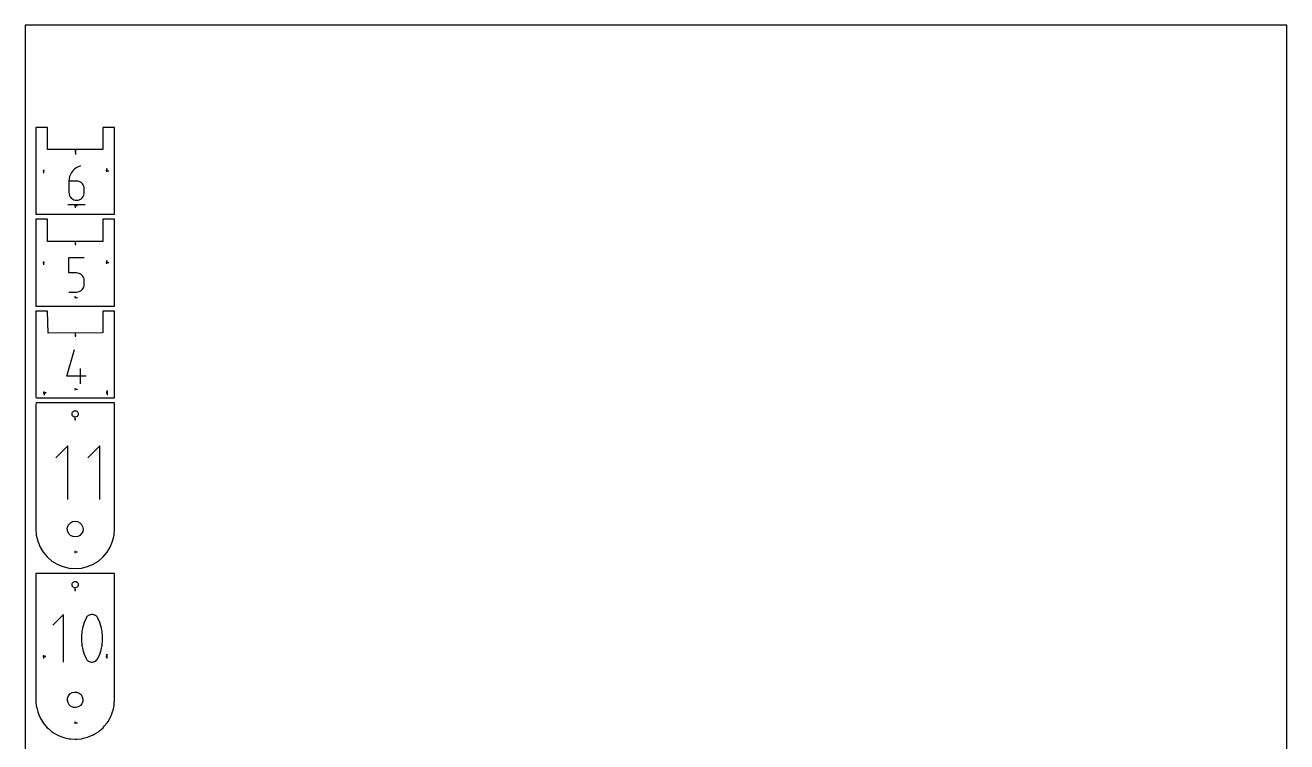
# Model space of a CAD drawing. Extents: x 0 to 800, y 0 to 1000.
# Drawn here: x 0 to 800, y 546 to 1000 of the extents above; entities that cross this region are included whole.
import ezdxf

# ---------------------------------------------------------------- set-up
doc = ezdxf.new("R2010")
doc.units = 0

msp = doc.modelspace()

# ---------------------------------------------------------------- linework, layer by layer
at = {"layer": 'annotation', "color": 1}
for p, q in [((31.905626, 919.575613), (31.905626, 921.004363)), ((31.905626, 919.575613), (31.905626, 921.004363)), ((31.905626, 921.004363), (31.905626, 919.575613)), ((31.905626, 919.575613), (31.905626, 918.146863)), ((11.6675, 907.742488), (11.6675, 906.313738)), ((28.106952, 904.085384), (27.794341, 902.670791)), ((28.612016, 905.424729), (28.106952, 904.085384)), ((29.296482, 906.671288), (28.612016, 905.424729)), ((30.147295, 907.807522), (29.296482, 906.671288)), ((31.151404, 908.815891), (30.147295, 907.807522)), ((32.295754, 909.678858), (31.151404, 908.815891)), ((33.567295, 910.378883), (32.295754, 909.678858)), ((34.952971, 910.898429), (33.567295, 910.378883)), ((34.952971, 910.898429), (34.952971, 910.898429)), ((51.667502, 907.742488), (51.667502, 909.171238)), ((51.667502, 907.742488), (51.667502, 909.171238)), ((51.667502, 909.171238), (51.667502, 907.742488)), ((51.667502, 907.742488), (53.096252, 907.742488)), ((27.794341, 902.670791), (27.687237, 901.198488)), ((27.687237, 901.198488), (27.687237, 893.958708)), ((32.52423, 901.198488), (27.687237, 901.198488)), ((33.394175, 901.120853), (32.52423, 901.198488)), ((34.212763, 900.89695), (33.394175, 901.120853)), ((34.966378, 900.540281), (34.212763, 900.89695)), ((35.641407, 900.064348), (34.966378, 900.540281)), ((36.224234, 899.482655), (35.641407, 900.064348)), ((36.701244, 898.808703), (36.224234, 899.482655)), ((37.058823, 898.055996), (36.701244, 898.808703)), ((37.283354, 897.238036), (37.058823, 898.055996)), ((37.361223, 896.368325), (37.283354, 897.238036)), ((37.361223, 893.958708), (37.361223, 896.368325)), ((37.361223, 896.368325), (37.361223, 896.368325)), ((27.687237, 893.958708), (27.687237, 893.958708)), ((27.687237, 893.958708), (27.765331, 893.088576)), ((27.765331, 893.088576), (27.990424, 892.269486)), ((27.990424, 892.269486), (28.348733, 891.515143)), ((28.348733, 891.515143), (28.826474, 890.839252)), ((28.826474, 890.839252), (29.409863, 890.255518)), ((29.409863, 890.255518), (30.085117, 889.777646)), ((30.085117, 889.777646), (30.838452, 889.419341)), ((30.838452, 889.419341), (31.656084, 889.194307)), ((31.656084, 889.194307), (32.52423, 889.116251)), ((32.52423, 889.116251), (33.394175, 889.194307)), ((32.52423, 889.116251), (32.52423, 889.116251)), ((33.394175, 889.194307), (34.212763, 889.419341)), ((34.212763, 889.419341), (34.966378, 889.777646)), ((34.966378, 889.777646), (35.641407, 890.255518)), ((35.641407, 890.255518), (36.224234, 890.839252)), ((36.224234, 890.839252), (36.701244, 891.515143)), ((36.701244, 891.515143), (37.058823, 892.269486)), ((37.058823, 892.269486), (37.283354, 893.088576)), ((37.283354, 893.088576), (37.361223, 893.958708)), ((27.081417, 886.393479), (37.972506, 886.393479)), ((31.667501, 885.742488), (33.096251, 885.742488)), ((31.667501, 885.742488), (33.096251, 885.742488)), ((33.096251, 885.742488), (31.667501, 885.742488)), ((31.667501, 885.742488), (31.667501, 884.313738)), ((31.905626, 861.400614), (31.905626, 862.829364)), ((11.6675, 849.567489), (11.6675, 848.138739)), ((27.687237, 843.023489), (27.687237, 852.723429)), ((27.687237, 852.723429), (37.361223, 852.723429)), ((51.667502, 849.567489), (51.667502, 850.996239)), ((51.667502, 849.567489), (51.667502, 850.996239)), ((51.667502, 850.996239), (51.667502, 849.567489)), ((51.667502, 849.567489), (53.096252, 849.567488)), ((32.52423, 843.023489), (27.687237, 843.023489)), ((33.392736, 842.945854), (32.52423, 843.023489)), ((34.210559, 842.72195), (33.392736, 842.945854)), ((34.96395, 842.365281), (34.210559, 842.72195)), ((35.639159, 841.889349), (34.96395, 842.365281)), ((36.222435, 841.307655), (35.639159, 841.889349)), ((36.70003, 840.633704), (36.222435, 841.307655)), ((37.058193, 839.880997), (36.70003, 840.633704)), ((34.963343, 831.602647), (35.638597, 832.080518)), ((35.638597, 832.080518), (36.221986, 832.664252)), ((36.221986, 832.664252), (36.699727, 833.340143)), ((36.699727, 833.340143), (37.058036, 834.094486)), ((37.058036, 834.094486), (37.283129, 834.913576)), ((37.283174, 839.063036), (37.058193, 839.880997)), ((37.283129, 834.913576), (37.361223, 835.783708)), ((37.361223, 838.193326), (37.283174, 839.063036)), ((37.361223, 835.783708), (37.361223, 838.193326)), ((37.361223, 838.193326), (37.361223, 838.193326)), ((27.687237, 830.941251), (32.52423, 830.941251)), ((31.667501, 827.567489), (33.096251, 827.567489)), ((32.52423, 830.941251), (33.392376, 831.019308)), ((32.52423, 830.941251), (32.52423, 830.941251)), ((33.392376, 831.019308), (34.210008, 831.244341)), ((34.210008, 831.244341), (34.963343, 831.602647)), ((31.905626, 803.225614), (31.905626, 804.654364)), ((26.476964, 777.608709), (31.307127, 794.54843)), ((38.571496, 777.608709), (26.476964, 777.608709)), ((34.946141, 772.766252), (34.946141, 782.440238)), ((31.667501, 769.392489), (33.096251, 769.392489)), ((51.905627, 767.106865), (51.905627, 768.535615)), ((51.905627, 767.106865), (51.905627, 768.535615)), ((51.905627, 768.535615), (51.905627, 767.106865)), ((11.905625, 767.106865), (13.334375, 767.106865)), ((11.905625, 767.106865), (13.334375, 767.106865)), ((13.334375, 767.106865), (11.905625, 767.106865)), ((11.905625, 767.106865), (11.905625, 765.678115)), ((51.905627, 767.106865), (51.905627, 765.678115)), ((31.667501, 750.21749), (31.667501, 751.64624)), ((26.925702, 733.433136), (19.361864, 725.867165)), ((26.925702, 699.409735), (26.925702, 733.433136)), ((47.248315, 733.433136), (39.684477, 725.867165)), ((47.248315, 699.409735), (47.248315, 733.433136)), ((31.667501, 666.217491), (33.096251, 666.217491)), ((31.667501, 642.042491), (31.667501, 643.471241)), ((24.310437, 626.649527), (17.587026, 619.924219)), ((24.310437, 596.406503), (24.310437, 626.649527)), ((38.551176, 624.254766), (37.391868, 621.528528)), ((38.941577, 624.903982), (38.551176, 624.254766)), ((38.551176, 624.254766), (38.551176, 624.254766)), ((39.428119, 625.45723), (38.941577, 624.903982)), ((39.994692, 625.909154), (39.428119, 625.45723)), ((40.625187, 626.254401), (39.994692, 625.909154)), ((41.303495, 626.487617), (40.625187, 626.254401)), ((42.013506, 626.603447), (41.303495, 626.487617)), ((42.739112, 626.596537), (42.013506, 626.603447)), ((43.464202, 626.461533), (42.739112, 626.596537)), ((44.172669, 626.193081), (43.464202, 626.461533)), ((44.443881, 626.050561), (44.172669, 626.193081)), ((44.172669, 626.193081), (44.172669, 626.193081)), ((44.704135, 625.886858), (44.443881, 626.050561)), ((44.952167, 625.703269), (44.704135, 625.886858)), ((45.186712, 625.501088), (44.952167, 625.703269)), ((45.406506, 625.281612), (45.186712, 625.501088)), ((45.610284, 625.046136), (45.406506, 625.281612)), ((45.796782, 624.795955), (45.610284, 625.046136)), ((45.964735, 624.532365), (45.796782, 624.795955)), ((46.11288, 624.256662), (45.964735, 624.532365)), ((47.277808, 621.524805), (46.11288, 624.256662)), ((46.11288, 624.256662), (46.11288, 624.256662)), ((36.522387, 618.723227), (35.942733, 615.861231)), ((37.391868, 621.528528), (36.522387, 618.723227)), ((48.151504, 618.71529), (47.277808, 621.524805)), ((48.733967, 615.850484), (48.151504, 618.71529)), ((35.942733, 615.861231), (35.652905, 612.96491)), ((35.652905, 612.96491), (35.652905, 610.056631)), ((35.652905, 610.056631), (35.942733, 607.158763)), ((49.025199, 612.952757), (48.733967, 615.850484)), ((48.733967, 607.148016), (49.025199, 610.044478)), ((49.025199, 610.044478), (49.025199, 612.952757)), ((11.6675, 600.042492), (13.09625, 600.042492)), ((11.6675, 600.042492), (13.09625, 600.042492)), ((13.09625, 600.042492), (11.6675, 600.042492)), ((11.6675, 600.042492), (11.6675, 598.613742)), ((35.942733, 607.158763), (36.522387, 604.293677)), ((36.522387, 604.293677), (37.391868, 601.48374)), ((37.391868, 601.48374), (38.551176, 598.751321)), ((46.11288, 598.753217), (47.277808, 601.480017)), ((47.277808, 601.480017), (48.151504, 604.285739)), ((48.151504, 604.285739), (48.733967, 607.148016)), ((51.667502, 600.042492), (51.667502, 601.471242)), ((51.667502, 600.042492), (51.667502, 601.471242)), ((51.667502, 601.471242), (51.667502, 600.042492)), ((51.667502, 600.042492), (51.667502, 598.613742)), ((38.551176, 598.751321), (38.551176, 598.751321)), ((38.551176, 598.751321), (38.698782, 598.476167)), ((38.698782, 598.476167), (38.865495, 598.213891)), ((38.865495, 598.213891), (39.050611, 597.965289)), ((39.050611, 597.965289), (39.253429, 597.731158)), ((39.253429, 597.731158), (39.473246, 597.512293)), ((39.473246, 597.512293), (39.70936, 597.309491)), ((39.70936, 597.309491), (39.961068, 597.123547)), ((39.961068, 597.123547), (40.227668, 596.955258)), ((40.227668, 596.955258), (40.508457, 596.805419)), ((40.508457, 596.805419), (40.508457, 596.805419)), ((40.508457, 596.805419), (41.211342, 596.542662)), ((41.211342, 596.542662), (41.93221, 596.41212)), ((41.93221, 596.41212), (42.654764, 596.40847)), ((42.654764, 596.40847), (43.362708, 596.526389)), ((43.362708, 596.526389), (44.039743, 596.760554)), ((44.039743, 596.760554), (44.669575, 597.105643)), ((44.669575, 597.105643), (45.235906, 597.556331)), ((45.235906, 597.556331), (45.72244, 598.107297)), ((45.72244, 598.107297), (46.11288, 598.753217)), ((46.11288, 598.753217), (46.11288, 598.753217)), ((31.667501, 558.042492), (33.096251, 558.042492))]:
    msp.add_line(p, q, dxfattribs=at)
at = {"layer": 'boundary', "color": 5}
for p, q in [((12.555001, 935.242488), (6.6675, 935.242488)), ((6.6675, 935.242488), (6.6675, 895.917488)), ((14.167501, 935.242488), (12.555001, 935.242488)), ((14.167501, 927.262488), (14.167501, 935.242488)), ((49.167503, 935.242488), (49.167502, 929.222488)), ((49.167502, 929.222488), (49.167503, 921.242488)), ((51.305002, 935.242488), (49.167503, 935.242488)), ((56.667502, 935.242488), (51.305002, 935.242488)), ((56.667502, 895.917488), (56.667502, 935.242488)), ((14.167501, 921.242488), (14.167501, 927.262488)), ((34.117501, 921.242488), (14.167501, 921.242488)), ((49.167503, 921.242488), (34.117501, 921.242488)), ((6.6675, 895.917488), (6.6675, 880.242488)), ((56.667502, 880.242488), (56.667502, 895.917488)), ((6.6675, 880.242488), (35.1675, 880.242488)), ((35.1675, 880.242488), (56.667502, 880.242488)), ((11.505001, 877.067488), (6.6675, 877.067488)), ((6.6675, 877.067488), (6.6675, 830.042488)), ((14.167501, 877.067488), (11.505001, 877.067488)), ((14.167501, 873.007489), (14.167501, 877.067488)), ((14.167501, 863.067489), (14.167501, 873.007489)), ((49.167503, 877.067488), (49.167502, 867.127488)), ((50.255002, 877.067488), (49.167503, 877.067488)), ((56.667502, 877.067488), (50.255002, 877.067488)), ((56.667502, 830.042488), (56.667502, 877.067488)), ((49.167502, 867.127488), (49.167503, 863.067489)), ((24.317501, 863.067489), (14.167501, 863.067489)), ((49.167503, 863.067489), (24.317501, 863.067489)), ((6.6675, 830.042488), (6.6675, 822.067489)), ((56.667502, 822.067489), (56.667502, 830.042488)), ((6.6675, 822.067489), (21.1675, 822.067489)), ((10.455001, 818.892489), (6.6675, 818.892489)), ((6.6675, 818.892489), (6.6675, 764.167489)), ((14.167501, 818.752489), (10.455001, 818.892489)), ((14.517501, 804.892489), (14.167501, 818.752489)), ((21.1675, 822.067489), (56.667502, 822.067489)), ((49.205002, 818.892489), (49.167502, 805.032489)), ((56.667502, 818.892489), (49.205002, 818.892489)), ((56.667502, 763.892489), (56.667502, 818.892489)), ((49.167502, 805.032489), (14.517501, 804.892489)), ((6.6675, 764.167489), (7.1675, 763.892489)), ((6.892501, 760.717489), (6.6675, 759.892488)), ((55.3925, 760.717489), (6.892501, 760.717489)), ((7.1675, 763.892489), (56.667502, 763.892489)), ((56.667502, 760.717489), (55.3925, 760.717489)), ((56.667502, 759.892488), (56.667502, 760.717489)), ((6.6675, 759.892488), (6.6675, 759.067487)), ((6.6675, 759.067487), (6.6675, 681.467489)), ((56.667502, 759.067487), (56.667502, 759.892488)), ((56.667502, 681.467489), (56.667502, 759.067487)), ((6.6675, 681.467489), (6.6675, 680.717488)), ((6.6675, 680.717488), (6.975292, 676.806626)), ((56.35971, 676.806626), (56.667502, 680.717488)), ((56.667502, 680.717488), (56.667502, 681.467489)), ((6.975292, 676.806626), (7.891089, 672.992066)), ((7.891089, 672.992066), (9.392338, 669.367727)), ((53.942665, 669.367727), (55.443914, 672.992066)), ((55.443914, 672.992066), (56.35971, 676.806626)), ((9.392338, 669.367727), (11.442077, 666.02286)), ((11.442077, 666.02286), (11.51851, 665.933369)), ((11.51851, 665.933369), (13.989832, 663.039821)), ((49.345172, 663.039821), (51.89293, 666.022861)), ((51.89293, 666.022861), (53.942665, 669.367727)), ((13.989832, 663.039821), (16.97287, 660.492063)), ((16.97287, 660.492063), (20.317739, 658.442328)), ((20.317739, 658.442328), (23.942077, 656.941078)), ((23.942077, 656.941078), (27.75664, 656.025285)), ((27.75664, 656.025285), (31.667502, 655.717491)), ((31.667502, 655.717491), (35.578363, 656.025285)), ((35.578363, 656.025285), (39.392927, 656.941078)), ((39.392927, 656.941078), (43.017265, 658.442328)), ((43.017265, 658.442328), (46.362132, 660.492063)), ((46.362132, 660.492063), (49.345172, 663.039821)), ((8.992501, 652.542491), (6.6675, 652.542491)), ((6.6675, 652.542491), (6.6675, 644.01749)), ((43.4925, 652.542491), (8.992501, 652.542491)), ((54.342502, 652.542491), (43.4925, 652.542491)), ((55.505002, 652.542491), (54.342502, 652.542491)), ((56.667502, 652.542491), (55.505002, 652.542491)), ((56.667502, 644.01749), (56.667502, 652.542491)), ((6.6675, 644.01749), (6.6675, 635.492489)), ((56.667502, 635.492489), (56.667502, 644.01749)), ((6.6675, 635.492489), (6.6675, 580.292491)), ((56.667502, 580.292491), (56.667502, 635.492489)), ((6.6675, 580.292491), (6.6675, 572.54249)), ((56.667502, 572.54249), (56.667502, 580.292491)), ((6.6675, 572.54249), (6.762916, 571.330122)), ((6.762916, 571.330122), (6.975292, 568.631627)), ((6.975292, 568.631627), (7.259189, 567.449114)), ((55.72781, 565.999581), (56.35971, 568.631627)), ((56.35971, 568.631627), (56.455125, 569.843995)), ((56.455125, 569.843995), (56.667502, 572.54249)), ((7.259189, 567.449114), (7.891089, 564.817068)), ((7.891089, 564.817068), (8.356476, 563.693523)), ((8.356476, 563.693523), (9.392338, 561.192728)), ((9.392338, 561.192728), (10.027757, 560.15582)), ((10.027757, 560.15582), (11.442077, 557.847862)), ((52.528348, 558.884771), (53.942665, 561.192728)), ((53.942665, 561.192728), (54.408052, 562.316274)), ((54.408052, 562.316274), (55.443914, 564.817068)), ((55.443914, 564.817068), (55.72781, 565.999581)), ((11.442077, 557.847862), (12.231881, 556.92312)), ((12.231881, 556.92312), (13.989832, 554.864823)), ((13.989832, 554.864823), (14.914574, 554.075018)), ((14.914574, 554.075018), (16.97287, 552.317065)), ((16.97287, 552.317065), (18.009779, 551.681647)), ((44.054174, 550.902747), (46.362132, 552.317065)), ((46.362132, 552.317065), (47.286875, 553.10687)), ((47.286875, 553.10687), (49.345172, 554.864823)), ((49.345172, 554.864823), (50.134977, 555.789565)), ((50.134977, 555.789565), (51.89293, 557.847862)), ((51.89293, 557.847862), (52.528348, 558.884771)), ((18.009779, 551.681647), (20.317739, 550.267329)), ((20.317739, 550.267329), (21.441284, 549.801942)), ((21.441284, 549.801942), (23.942077, 548.766079)), ((23.942077, 548.766079), (25.124592, 548.482184)), ((25.124592, 548.482184), (27.75664, 547.850286)), ((27.75664, 547.850286), (28.969008, 547.75487)), ((28.969008, 547.75487), (31.667502, 547.542493)), ((31.667502, 547.542493), (32.879869, 547.637909)), ((32.879869, 547.637909), (35.578363, 547.850286)), ((35.578363, 547.850286), (36.760878, 548.134182)), ((36.760878, 548.134182), (39.392927, 548.766079)), ((39.392927, 548.766079), (40.516472, 549.231467)), ((40.516472, 549.231467), (43.017265, 550.267329)), ((43.017265, 550.267329), (44.054174, 550.902747))]:
    msp.add_line(p, q, dxfattribs=at)
at = {"layer": 'frame', "color": 5}
for p, q in [((800, 1000), (0, 1000)), ((0, 1000), (0, 0)), ((800, 0), (800, 1000))]:
    msp.add_line(p, q, dxfattribs=at)
at = {"layer": 'hole', "color": 5}
for p, q in [((32.191376, 919.861363), (31.619876, 919.861363)), ((31.619876, 919.861363), (31.619876, 919.289863)), ((31.619876, 919.289863), (32.191376, 919.289863)), ((32.191376, 919.289863), (32.191376, 919.861363)), ((11.95325, 908.028238), (11.38175, 908.028238)), ((11.38175, 908.028238), (11.38175, 907.456738)), ((11.38175, 907.456738), (11.95325, 907.456738)), ((11.95325, 907.456738), (11.95325, 908.028238)), ((51.953252, 908.028238), (51.381752, 908.028238)), ((51.381752, 908.028238), (51.381752, 907.456738)), ((51.381752, 907.456738), (51.953252, 907.456738)), ((51.953252, 907.456738), (51.953252, 908.028238)), ((31.953251, 886.028238), (31.381751, 886.028238)), ((31.381751, 886.028238), (31.381751, 885.456738)), ((31.381751, 885.456738), (31.953251, 885.456738)), ((31.953251, 885.456738), (31.953251, 886.028238)), ((32.191376, 861.686364), (31.619876, 861.686364)), ((31.619876, 861.686364), (31.619876, 861.114864)), ((31.619876, 861.114864), (32.191376, 861.114864)), ((32.191376, 861.114864), (32.191376, 861.686364)), ((11.95325, 849.853239), (11.38175, 849.853239)), ((11.38175, 849.853239), (11.38175, 849.281739)), ((11.38175, 849.281739), (11.95325, 849.281739)), ((11.95325, 849.281739), (11.95325, 849.853239)), ((51.953252, 849.853239), (51.381752, 849.853239)), ((51.381752, 849.853239), (51.381752, 849.281739)), ((51.381752, 849.281739), (51.953252, 849.281739)), ((51.953252, 849.281739), (51.953252, 849.853239)), ((31.953251, 827.853239), (31.381751, 827.853239)), ((31.381751, 827.853239), (31.381751, 827.281739)), ((31.381751, 827.281739), (31.953251, 827.281739)), ((31.953251, 827.281739), (31.953251, 827.853239)), ((32.191376, 803.511364), (31.619876, 803.511364)), ((31.619876, 803.511364), (31.619876, 802.939864)), ((31.619876, 802.939864), (32.191376, 802.939864)), ((32.191376, 802.939864), (32.191376, 803.511364)), ((31.953251, 769.678239), (31.381751, 769.678239)), ((31.381751, 769.678239), (31.381751, 769.106739)), ((31.381751, 769.106739), (31.953251, 769.106739)), ((31.953251, 769.106739), (31.953251, 769.678239)), ((12.191375, 767.392615), (11.619875, 767.392615)), ((11.619875, 767.392615), (11.619875, 766.821115)), ((11.619875, 766.821115), (12.191375, 766.821115)), ((12.191375, 766.821115), (12.191375, 767.392615)), ((52.191377, 767.392615), (51.619877, 767.392615)), ((51.619877, 767.392615), (51.619877, 766.821115)), ((51.619877, 766.821115), (52.191377, 766.821115)), ((52.191377, 766.821115), (52.191377, 767.392615)), ((29.670439, 753.698952), (29.762453, 754.316983)), ((29.773912, 753.082732), (29.670439, 753.698952)), ((29.762453, 754.316983), (30.040945, 754.876337)), ((30.062741, 752.528646), (29.773912, 753.082732)), ((30.040945, 754.876337), (30.478657, 755.322252)), ((30.491931, 752.099459), (30.062741, 752.528646)), ((30.478657, 755.322252), (31.032742, 755.611083)), ((30.508657, 752.090937), (30.491931, 752.099459)), ((31.068009, 751.812441), (30.508657, 752.090937)), ((31.032742, 755.611083), (31.648961, 755.714555)), ((31.648961, 755.714555), (32.266996, 755.622542)), ((32.266996, 755.622542), (32.826346, 755.344049)), ((32.856347, 752.112733), (32.302263, 751.8239)), ((32.826346, 755.344049), (33.272263, 754.906337)), ((33.294059, 752.558646), (32.856347, 752.112733)), ((33.272263, 754.906337), (33.561092, 754.35225)), ((33.572551, 753.118), (33.294059, 752.558646)), ((33.561092, 754.35225), (33.664565, 753.736034)), ((33.664565, 753.736034), (33.572551, 753.118)), ((31.686043, 751.72043), (31.068009, 751.812441)), ((31.953251, 750.50324), (31.381751, 750.50324)), ((31.381751, 750.50324), (31.381751, 749.93174)), ((31.381751, 749.93174), (31.953251, 749.93174)), ((32.302263, 751.8239), (31.686043, 751.72043)), ((31.953251, 749.93174), (31.953251, 750.50324)), ((26.674844, 680.671136), (26.904878, 682.216223)), ((26.933525, 679.130588), (26.674844, 680.671136)), ((26.904878, 682.216223), (27.601112, 683.6146)), ((27.601112, 683.6146), (28.695391, 684.72939)), ((28.695391, 684.72939), (30.080602, 685.451467)), ((30.080602, 685.451467), (31.621149, 685.710147)), ((31.621149, 685.710147), (33.166235, 685.480114)), ((33.166235, 685.480114), (34.564613, 684.783881)), ((34.564613, 684.783881), (35.679403, 683.6896)), ((35.679403, 683.6896), (36.401479, 682.304391)), ((36.401479, 682.304391), (36.66016, 680.763841)), ((36.66016, 680.763841), (36.430127, 679.218756)), ((27.655602, 677.745378), (26.933525, 679.130588)), ((28.728576, 676.672404), (27.655602, 677.745378)), ((28.770391, 676.651098), (28.728576, 676.672404)), ((30.16877, 675.954865), (28.770391, 676.651098)), ((31.713854, 675.724832), (30.16877, 675.954865)), ((33.254403, 675.983513), (31.713854, 675.724832)), ((34.639613, 676.705589), (33.254403, 675.983513)), ((35.733894, 677.820378), (34.639613, 676.705589)), ((36.430127, 679.218756), (35.733894, 677.820378)), ((31.953251, 666.503241), (31.381751, 666.503241)), ((31.381751, 666.503241), (31.381751, 665.931741)), ((31.381751, 665.931741), (31.953251, 665.931741)), ((31.953251, 665.931741), (31.953251, 666.503241)), ((29.667502, 645.542494), (29.765389, 646.160525)), ((29.765389, 644.92446), (29.667502, 645.542494)), ((29.765389, 646.160525), (30.049467, 646.718064)), ((30.049467, 644.366921), (29.765389, 644.92446)), ((30.049467, 646.718064), (30.491931, 647.160528)), ((30.491931, 643.924461), (30.049467, 644.366921)), ((30.491931, 647.160528), (31.049468, 647.444607)), ((31.049468, 643.640379), (30.491931, 643.924461)), ((31.049468, 647.444607), (31.667502, 647.542493)), ((31.667502, 643.542495), (31.049468, 643.640379)), ((31.953251, 642.328241), (31.381751, 642.328241)), ((31.381751, 642.328241), (31.381751, 641.756741)), ((31.381751, 641.756741), (31.953251, 641.756741)), ((31.667502, 647.542493), (32.285537, 647.444607)), ((32.285537, 643.640379), (31.667502, 643.542495)), ((31.953251, 641.756741), (31.953251, 642.328241)), ((32.285537, 647.444607), (32.843073, 647.160528)), ((32.843073, 643.924461), (32.285537, 643.640379)), ((32.843073, 647.160528), (33.285537, 646.718064)), ((33.285537, 644.366921), (32.843073, 643.924461)), ((33.285537, 646.718064), (33.569614, 646.160525)), ((33.569614, 644.92446), (33.285537, 644.366921)), ((33.569614, 646.160525), (33.667502, 645.542494)), ((33.667502, 645.542494), (33.569614, 644.92446)), ((11.95325, 600.328242), (11.38175, 600.328242)), ((11.38175, 600.328242), (11.38175, 599.756742)), ((11.95325, 599.756742), (11.95325, 600.328242)), ((51.953252, 600.328242), (51.381752, 600.328242)), ((51.381752, 600.328242), (51.381752, 599.756742)), ((51.953252, 599.756742), (51.953252, 600.328242)), ((11.38175, 599.756742), (11.95325, 599.756742)), ((51.381752, 599.756742), (51.953252, 599.756742)), ((27.402256, 575.049327), (28.385667, 576.244667)), ((28.385667, 576.244667), (29.690326, 577.077613)), ((29.690326, 577.077613), (31.188525, 577.466628)), ((31.188525, 577.466628), (32.733611, 577.373636)), ((32.733611, 577.373636), (34.174337, 576.807738)), ((34.174337, 576.807738), (35.369678, 575.824326)), ((26.743365, 572.063513), (26.836357, 573.6086)), ((27.132381, 570.565314), (26.743365, 572.063513)), ((26.836357, 573.6086), (27.402256, 575.049327)), ((27.965327, 569.260655), (27.132381, 570.565314)), ((28.728576, 568.497406), (27.965327, 569.260655)), ((29.160666, 568.277245), (28.728576, 568.497406)), ((30.601394, 567.711346), (29.160666, 568.277245)), ((33.644678, 568.00737), (32.146479, 567.618354)), ((34.949338, 568.840315), (33.644678, 568.00737)), ((35.932749, 570.035655), (34.949338, 568.840315)), ((35.369678, 575.824326), (36.202624, 574.519668)), ((36.498647, 571.476381), (35.932749, 570.035655)), ((36.202624, 574.519668), (36.591639, 573.021467)), ((36.591639, 573.021467), (36.498647, 571.476381)), ((32.146479, 567.618354), (30.601394, 567.711346)), ((31.953251, 558.328242), (31.381751, 558.328242)), ((31.381751, 558.328242), (31.381751, 557.756742)), ((31.381751, 557.756742), (31.953251, 557.756742)), ((31.953251, 557.756742), (31.953251, 558.328242))]:
    msp.add_line(p, q, dxfattribs=at)

doc.saveas('drawing.dxf')
